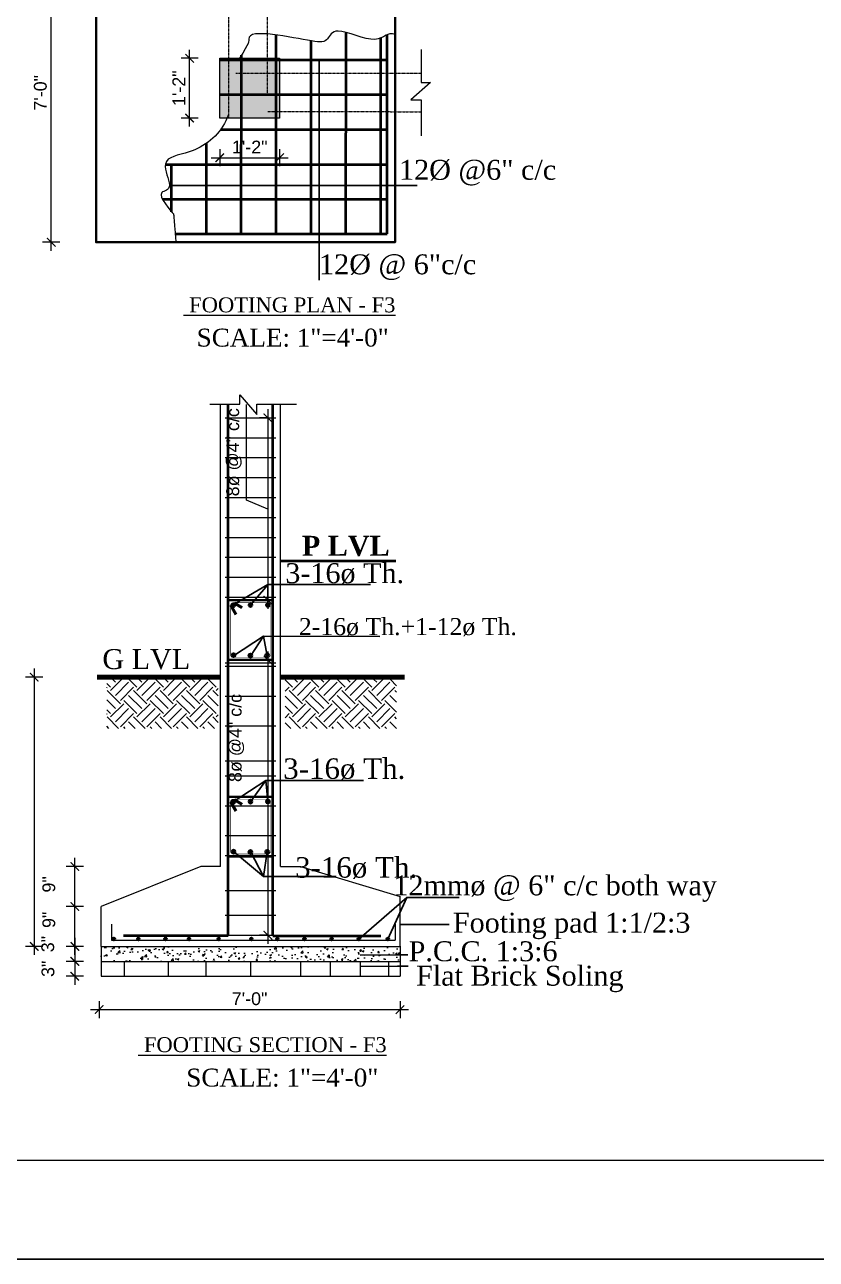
# Model space of a CAD drawing. Header units: inches. Extents: x 149715 to 152893, y -16726 to -14478.
# Drawn here: x 151080 to 151451, y -16726 to -16148 of the extents above; entities that cross this region are included whole.
import ezdxf

# ---------------------------------------------------------------- set-up
doc = ezdxf.new("R2010")
doc.units = ezdxf.units.IN
doc.header["$LTSCALE"] = 0.5
doc.header["$MEASUREMENT"] = 0
doc.header["$PDMODE"] = 66
doc.linetypes.add('HIDDEN', pattern=[0.375, 0.25, -0.125])
for name, color, linetype, lineweight in [('COLUMN', 8, 'Continuous', 50), ('DIM 1-100', 4, 'Continuous', 13), ('DIM_LINE', 165, 'Continuous', 15), ('dotted', 131, 'HIDDEN', 13), ('ELE1', 3, 'Continuous', 9), ('HACTH', 253, 'Continuous', 9), ('hatch', 9, 'Continuous', 5), ('ST-REINFOR', 201, 'Continuous', 40), ('STIRRUPS', 14, 'Continuous', 18), ('TEXT', 220, 'Continuous', 9), ('TRENCH', 1, 'Continuous', 35), ('WALL ELV', 20, 'Continuous', 20), ('WALL SEC', 2, 'Continuous', 35)]:
    doc.layers.add(name, color=color, linetype=linetype, lineweight=lineweight)
doc.styles.add('NIR', font='COPRGTL.TTF')
doc.styles.add('ordinary', font='ARIALN.TTF')
doc.styles.get("Standard").update_dxf_attribs({"font": 'arial.ttf'})
doc.styles.add('TIMES 48', font='times.ttf', dxfattribs={"height": 4})
doc.dimstyles.new('1 by 96', dxfattribs={"dimtxt": 6, "dimasz": 4, "dimexe": 4, "dimexo": 4, "dimgap": 2, "dimtad": 1, "dimdec": 0, "dimzin": 0, "dimdsep": 46, "dimlunit": 4, "dimtxsty": 'Standard', "dimblk": 'ARCHTICK', "dimcen": 0, "dimdle": 4, "dimadec": 0, "dimazin": 0, "dimtfac": 1, "dimtdec": 0, "dimtix": 1, "dimtofl": 0, "dimtmove": 1, "dimatfit": 3, "dimldrblk": 'ARCHTICK', "dimfxl": 4, "dimfxlon": 1, "dimtolj": 1, "dimtzin": 0, "dimlwd": -1, "dimlwe": -1, "dimarcsym": 0})
doc.dimstyles.new('Copy of Standard', dxfattribs={"dimtxt": 9, "dimasz": 1, "dimexe": 1, "dimexo": 12, "dimgap": 1, "dimtad": 3, "dimdec": 0, "dimzin": 0, "dimdsep": 46, "dimlunit": 4, "dimtxsty": 'NIR', "dimcen": 0.09, "dimclrt": 2, "dimadec": 0, "dimazin": 0, "dimtfac": 1, "dimtdec": 0, "dimtofl": 0, "dimtmove": 2, "dimatfit": 0, "dimfxl": 1, "dimtolj": 1, "dimtzin": 0, "dimarcsym": 0})

# ---------------------------------------------------------------- blocks, each defined once
blk = doc.blocks.new('_ArchTick')
at = {"color": 0, "linetype": 'ByBlock', "const_width": 0.15}
blk.add_lwpolyline([(-0.5, -0.5), (0.5, 0.5)], dxfattribs=at)
blk = doc.blocks.new('*D1302')
at = {"layer": 'Defpoints', "color": 0, "transparency": 16777216}
for p in [(151116.16, -16579.67), (151103.89, -16586.67), (151116.16, -16586.67)]:
    blk.add_point(p, dxfattribs=at)
at = {"layer": 'DIM 1-100', "color": 0, "transparency": 16777216}
for p, q in [((151103.89, -16575.67), (151103.89, -16590.67)), ((151107.89, -16579.67), (151099.89, -16579.67)), ((151107.89, -16586.67), (151099.89, -16586.67))]:
    blk.add_line(p, q, dxfattribs=at)
at = {"layer": 'DIM 1-100', "color": 0, "transparency": 16777216, "xscale": 4, "yscale": 4, "zscale": 4}
for p, rotation in [((151103.89, -16579.67), 90), ((151103.89, -16586.67), 270)]:
    blk.add_blockref('_ArchTick', p, dxfattribs=dict(at, rotation=rotation))
at = {"layer": 'DIM 1-100', "color": 0, "transparency": 16777216, "insert": (151091.23, -16578.59), "char_height": 6, "attachment_point": 5, "rotation": 90}
blk.add_mtext('\\A1;3"', dxfattribs=at)
blk = doc.blocks.new('*D1303')
at = {"layer": 'Defpoints', "color": 0, "transparency": 16777216}
for p in [(151114.26, -16453.52), (151084.85, -16579.67), (151116.16, -16579.67)]:
    blk.add_point(p, dxfattribs=at)
at = {"layer": 'DIM 1-100', "color": 0, "transparency": 16777216}
for p, q in [((151084.85, -16449.52), (151084.85, -16583.67)), ((151088.85, -16453.52), (151080.85, -16453.52)), ((151088.85, -16579.67), (151080.85, -16579.67))]:
    blk.add_line(p, q, dxfattribs=at)
at = {"layer": 'DIM 1-100', "color": 0, "transparency": 16777216, "xscale": 4, "yscale": 4, "zscale": 4}
for p, rotation in [((151084.85, -16453.52), 90), ((151084.85, -16579.67), 270)]:
    blk.add_blockref('_ArchTick', p, dxfattribs=dict(at, rotation=rotation))
at = {"layer": 'DIM 1-100', "color": 0, "transparency": 16777216, "insert": (151072.46, -16531.18), "char_height": 6, "attachment_point": 5, "rotation": 90}
blk.add_mtext('\\A1;5\'-0" min.', dxfattribs=at)
blk = doc.blocks.new('*D1315')
at = {"layer": 'Defpoints', "color": 0, "transparency": 16777216}
for p in [(151103.89, -16561), (151116.16, -16561), (151116.16, -16579.67)]:
    blk.add_point(p, dxfattribs=at)
at = {"layer": 'DIM 1-100', "color": 0, "transparency": 16777216}
for p, q in [((151103.89, -16583.67), (151103.89, -16557)), ((151107.89, -16561), (151099.89, -16561)), ((151107.89, -16579.67), (151099.89, -16579.67))]:
    blk.add_line(p, q, dxfattribs=at)
at = {"layer": 'DIM 1-100', "color": 0, "transparency": 16777216, "xscale": 4, "yscale": 4, "zscale": 4}
for p, rotation in [((151103.89, -16561), 90), ((151103.89, -16579.67), 270)]:
    blk.add_blockref('_ArchTick', p, dxfattribs=dict(at, rotation=rotation))
at = {"layer": 'DIM 1-100', "color": 0, "transparency": 16777216, "insert": (151091.74, -16567.23), "char_height": 6, "attachment_point": 5, "rotation": 90}
blk.add_mtext('\\A1;9"', dxfattribs=at)
blk = doc.blocks.new('*D1304')
at = {"layer": 'Defpoints', "color": 0, "transparency": 16777216}
for p in [(151092.82, -16109.78), (151113.83, -16109.78), (151113.83, -16249.79)]:
    blk.add_point(p, dxfattribs=at)
at = {"layer": 'DIM 1-100', "color": 0, "transparency": 16777216}
for p, q in [((151092.82, -16253.79), (151092.82, -16105.78)), ((151096.82, -16109.78), (151088.82, -16109.78)), ((151096.82, -16249.79), (151088.82, -16249.79))]:
    blk.add_line(p, q, dxfattribs=at)
at = {"layer": 'DIM 1-100', "color": 0, "transparency": 16777216, "xscale": 4, "yscale": 4, "zscale": 4}
for p, rotation in [((151092.82, -16109.78), 90), ((151092.82, -16249.79), 270)]:
    blk.add_blockref('_ArchTick', p, dxfattribs=dict(at, rotation=rotation))
at = {"layer": 'DIM 1-100', "color": 0, "transparency": 16777216, "insert": (151087.76, -16179.78), "char_height": 6, "attachment_point": 5, "rotation": 90}
blk.add_mtext('\\A1;7\'-0"', dxfattribs=at)
blk = doc.blocks.new('*D1306')
at = {"layer": 'Defpoints', "color": 0, "transparency": 16777216}
for p in [(151116.16, -16586.67), (151103.89, -16593.67), (151116.16, -16593.67)]:
    blk.add_point(p, dxfattribs=at)
at = {"layer": 'DIM 1-100', "color": 0, "transparency": 16777216}
for p, q in [((151103.89, -16582.67), (151103.89, -16597.67)), ((151107.89, -16586.67), (151099.89, -16586.67)), ((151107.89, -16593.67), (151099.89, -16593.67))]:
    blk.add_line(p, q, dxfattribs=at)
at = {"layer": 'DIM 1-100', "color": 0, "transparency": 16777216, "xscale": 4, "yscale": 4, "zscale": 4}
for p, rotation in [((151103.89, -16586.67), 90), ((151103.89, -16593.67), 270)]:
    blk.add_blockref('_ArchTick', p, dxfattribs=dict(at, rotation=rotation))
at = {"layer": 'DIM 1-100', "color": 0, "transparency": 16777216, "insert": (151091.34, -16590.17), "char_height": 6, "attachment_point": 5, "rotation": 90}
blk.add_mtext('\\A1;3"', dxfattribs=at)
blk = doc.blocks.new('*D1307')
at = {"layer": 'Defpoints', "color": 0, "transparency": 16777216}
for p in [(151194.35, -16445.48), (151194.35, -16574.43), (151195.93, -16574.43)]:
    blk.add_point(p, dxfattribs=at)
at = {"layer": 'DIM 1-100', "color": 0, "transparency": 16777216}
for p, q in [((151194.35, -16441.48), (151194.35, -16578.43)), ((151194.35, -16445.48), (151190.35, -16445.48)), ((151194.35, -16574.43), (151190.35, -16574.43))]:
    blk.add_line(p, q, dxfattribs=at)
at = {"layer": 'DIM 1-100', "color": 0, "transparency": 16777216, "xscale": 4, "yscale": 4, "zscale": 4}
for p, rotation in [((151194.35, -16445.48), 90), ((151194.35, -16574.43), 270)]:
    blk.add_blockref('_ArchTick', p, dxfattribs=dict(at, rotation=rotation))
at = {"layer": 'DIM 1-100', "color": 0, "transparency": 16777216, "insert": (151179.59, -16482.02), "char_height": 6, "attachment_point": 5, "rotation": 90}
blk.add_mtext('\\A1;8ø @4" c/c', dxfattribs=at)
blk = doc.blocks.new('*D1308')
at = {"layer": 'Defpoints', "color": 0, "transparency": 16777216}
for p in [(151198.01, -16332.02), (151194.31, -16417.47), (151194.87, -16417.47)]:
    blk.add_point(p, dxfattribs=at)
at = {"layer": 'DIM 1-100', "color": 0, "transparency": 16777216}
for p, q in [((151184.37, -16370.61), (151184.37, -16325.73)), ((151194.31, -16328.02), (151194.31, -16421.47)), ((151194.31, -16332.02), (151190.31, -16332.02)), ((151194.31, -16374.75), (151184.37, -16370.61)), ((151194.31, -16417.47), (151190.31, -16417.47))]:
    blk.add_line(p, q, dxfattribs=at)
at = {"layer": 'DIM 1-100', "color": 0, "transparency": 16777216, "xscale": 4, "yscale": 4, "zscale": 4}
for p, rotation in [((151194.31, -16332.02), 90), ((151194.31, -16417.47), 270)]:
    blk.add_blockref('_ArchTick', p, dxfattribs=dict(at, rotation=rotation))
at = {"layer": 'DIM 1-100', "color": 0, "transparency": 16777216, "insert": (151178.43, -16348.17), "char_height": 6, "attachment_point": 5, "rotation": 90}
blk.add_mtext('\\A1;8ø @4" c/c', dxfattribs=at)
blk = doc.blocks.new('*D1309')
at = {"layer": 'Defpoints', "color": 0, "transparency": 16777216}
for p in [(151115.28, -16593.67), (151256.2, -16593.67), (151256.2, -16609.28)]:
    blk.add_point(p, dxfattribs=at)
at = {"layer": 'DIM 1-100', "color": 0, "transparency": 16777216}
for p, q in [((151115.28, -16605.28), (151115.28, -16613.28)), ((151256.2, -16605.28), (151256.2, -16613.28)), ((151111.28, -16609.28), (151260.2, -16609.28))]:
    blk.add_line(p, q, dxfattribs=at)
at = {"layer": 'DIM 1-100', "color": 0, "transparency": 16777216, "xscale": 4, "yscale": 4, "zscale": 4, "rotation": 180}
blk.add_blockref('_ArchTick', (151115.28, -16609.28), dxfattribs=at)
at = {"layer": 'DIM 1-100', "color": 0, "transparency": 16777216, "xscale": 4, "yscale": 4, "zscale": 4}
blk.add_blockref('_ArchTick', (151256.2, -16609.28), dxfattribs=at)
at = {"layer": 'DIM 1-100', "color": 0, "transparency": 16777216, "insert": (151185.74, -16604.22), "char_height": 6, "attachment_point": 5}
blk.add_mtext('\\A1;7\'-0"', dxfattribs=at)
blk = doc.blocks.new('*D1310')
at = {"layer": 'Defpoints', "color": 0, "transparency": 16777216}
for p in [(151157.64, -16163.61), (151171.78, -16163.61), (151171.78, -16191.61)]:
    blk.add_point(p, dxfattribs=at)
at = {"layer": 'DIM 1-100', "color": 0, "transparency": 16777216}
for p, q in [((151157.64, -16195.61), (151157.64, -16159.61)), ((151161.64, -16163.61), (151153.64, -16163.61)), ((151161.64, -16191.61), (151153.64, -16191.61))]:
    blk.add_line(p, q, dxfattribs=at)
at = {"layer": 'DIM 1-100', "color": 0, "transparency": 16777216, "xscale": 4, "yscale": 4, "zscale": 4}
for p, rotation in [((151157.64, -16163.61), 90), ((151157.64, -16191.61), 270)]:
    blk.add_blockref('_ArchTick', p, dxfattribs=dict(at, rotation=rotation))
at = {"layer": 'DIM 1-100', "color": 0, "transparency": 16777216, "insert": (151152.62, -16177.61), "char_height": 6, "attachment_point": 5, "rotation": 90}
blk.add_mtext('\\A1;1\'-2"', dxfattribs=at)
blk = doc.blocks.new('*D1311')
at = {"layer": 'Defpoints', "color": 0, "transparency": 16777216}
for p in [(151171.78, -16191.6), (151199.81, -16191.6), (151199.81, -16210.2)]:
    blk.add_point(p, dxfattribs=at)
at = {"layer": 'DIM 1-100', "color": 0, "transparency": 16777216}
for p, q in [((151171.78, -16206.2), (151171.78, -16214.2)), ((151199.81, -16206.2), (151199.81, -16214.2)), ((151167.78, -16210.2), (151203.81, -16210.2))]:
    blk.add_line(p, q, dxfattribs=at)
at = {"layer": 'DIM 1-100', "color": 0, "transparency": 16777216, "xscale": 4, "yscale": 4, "zscale": 4, "rotation": 180}
blk.add_blockref('_ArchTick', (151171.78, -16210.2), dxfattribs=at)
at = {"layer": 'DIM 1-100', "color": 0, "transparency": 16777216, "xscale": 4, "yscale": 4, "zscale": 4}
blk.add_blockref('_ArchTick', (151199.81, -16210.2), dxfattribs=at)
at = {"layer": 'DIM 1-100', "color": 0, "transparency": 16777216, "insert": (151185.8, -16205.18), "char_height": 6, "attachment_point": 5}
blk.add_mtext('\\A1;1\'-2"', dxfattribs=at)
blk = doc.blocks.new('*D1323')
at = {"layer": 'Defpoints', "color": 0, "transparency": 16777216}
for p in [(151103.89, -16542.21), (151162.84, -16542.21), (151116.16, -16561)]:
    blk.add_point(p, dxfattribs=at)
at = {"layer": 'DIM 1-100', "color": 0, "transparency": 16777216}
for p, q in [((151107.89, -16542.21), (151099.89, -16542.21)), ((151103.89, -16565), (151103.89, -16538.21)), ((151107.89, -16561), (151099.89, -16561))]:
    blk.add_line(p, q, dxfattribs=at)
at = {"layer": 'DIM 1-100', "color": 0, "transparency": 16777216, "xscale": 4, "yscale": 4, "zscale": 4}
for p, rotation in [((151103.89, -16542.21), 90), ((151103.89, -16561), 270)]:
    blk.add_blockref('_ArchTick', p, dxfattribs=dict(at, rotation=rotation))
at = {"layer": 'DIM 1-100', "color": 0, "transparency": 16777216, "insert": (151091.74, -16550.62), "char_height": 6, "attachment_point": 5, "rotation": 90}
blk.add_mtext('\\A1;9"', dxfattribs=at)

msp = doc.modelspace()

# ---------------------------------------------------------------- hatches: boundary and pattern name
at = {"layer": 'COLUMN'}
msp.add_hatch(color=256, dxfattribs=at).paths.add_polyline_path([(151171.8, -16163.6), (151171.8, -16191.61), (151199.81, -16191.61), (151199.81, -16163.6)])
at = {"layer": 'HACTH'}
h = msp.add_hatch(dxfattribs=at)
h.set_pattern_fill('AR-CONC', color=256, scale=1.167, style=0)
h.set_pattern_definition([(50, (127914.855, -50779.799), (8.3704263, -0.7323174), [0.87525, -9.62775]), (355, (127914.855, -50779.799), (-1.619228, 8.7780822), [0.7002, -7.7022]), (100.4514, (127915.553, -50779.86), (6.7512045, 8.0457595), [0.743848, -8.1823284]), (46.1842, (127914.855, -50777.465), (12.454703, -1.931607), [1.312875, -14.441625]), (96.6356, (127915.893, -50777.626), (10.9075138, 11.3679556), [1.115772, -12.2734907]), (351.1842, (127914.855, -50777.465), (10.907505, 11.367964), [1.0503, -11.5533]), (21, (127916.022, -50778.048), (6.9659053, -4.6985625), [0.87525, -9.62775]), (326, (127916.022, -50778.048), (2.83949, 8.462501), [0.7002, -7.7022]), (71.4514, (127916.603, -50778.44), (9.805398, 3.7639309), [0.743848, -8.1823284]), (37.5, (127914.855, -50779.7988), (0.14190551, 3.88487127), [0, -7.60884, 0, -7.8189, 0, -7.731375]), (7.5, (127914.855, -50779.7988), (3.0700215, 4.60278468), [0, -4.45794, 0, -7.43379, 0, -2.946675]), (327.5, (127912.2527, -50779.7988), (6.22970783, -0.26321535), [0, -2.9175, 0, -9.1026, 0, -12.07845]), (317.5, (127911.0857, -50779.799), (6.8057826, 1.16822514), [0, -3.79275, 0, -6.04506, 0, -8.57745])])
h.paths.add_polyline_path([(151116.16, -16586.67), (151256.2, -16586.67), (151256.2, -16579.67), (151116.16, -16579.67)])
at = {"layer": 'hatch'}
h = msp.add_hatch(dxfattribs=at)
h.set_pattern_fill('EARTH', color=256, scale=35.01, angle=45, style=0)
h.set_pattern_definition([(45, (65977.623, -55269.158), (1e-15, 12.3779042), [8.7525, -8.7525]), (45, (65975.3025, -55266.837), (1e-15, 12.3779042), [8.7525, -8.7525]), (45, (65972.982, -55264.5166), (1e-15, 12.3779042), [8.7525, -8.7525]), (135, (65972.982, -55262.969), (-12.3779042, 1e-15), [8.7525, -8.7525]), (135, (65975.3025, -55260.6485), (-12.3779042, 1e-15), [8.7525, -8.7525]), (135, (65977.623, -55258.328), (-12.3779042, 1e-15), [8.7525, -8.7525])])
h.paths.add_polyline_path([(151171.1, -16454.65), (151118.81, -16454.65), (151118.81, -16477.53), (151171.1, -16477.53)])
h = msp.add_hatch(dxfattribs=at)
h.set_pattern_fill('EARTH', color=256, scale=35.01, angle=45, style=0)
h.set_pattern_definition([(45, (65976.192, -55269.158), (1e-15, 12.3779042), [8.7525, -8.7525]), (45, (65973.871, -55266.837), (1e-15, 12.3779042), [8.7525, -8.7525]), (45, (65971.55, -55264.5166), (1e-15, 12.3779042), [8.7525, -8.7525]), (135, (65971.55, -55262.969), (-12.3779042, 1e-15), [8.7525, -8.7525]), (135, (65973.871, -55260.6485), (-12.3779042, 1e-15), [8.7525, -8.7525]), (135, (65976.192, -55258.328), (-12.3779042, 1e-15), [8.7525, -8.7525])])
h.paths.add_polyline_path([(151254.62, -16454.65), (151202.33, -16454.65), (151202.33, -16477.53), (151254.62, -16477.53)])
at = {"layer": 'WALL SEC'}
for points in [[(151177.15, -16419.87, 1), (151178.83, -16419.87, 1)], [(151178.86, -16419.87, -1), (151177.18, -16419.87, -1)], [(151178.86, -16419.87, -1), (151177.18, -16419.87, -1)], [(151185.31, -16419.74, 1), (151186.99, -16419.74, 1)], [(151187.02, -16419.74, -1), (151185.34, -16419.74, -1)], [(151187.02, -16419.74, -1), (151185.34, -16419.74, -1)], [(151193.45, -16419.74, 1), (151195.13, -16419.74, 1)], [(151195.17, -16419.74, -1), (151193.49, -16419.74, -1)], [(151195.17, -16419.74, -1), (151193.49, -16419.74, -1)], [(151177.41, -16443.22, 1), (151179.09, -16443.22, 1)], [(151185.27, -16443.43, -1), (151186.95, -16443.43, -1)], [(151186.99, -16443.43, 1), (151185.3, -16443.43, 1)], [(151186.99, -16443.43, 1), (151185.3, -16443.43, 1)], [(151193.12, -16443.29, 1), (151194.8, -16443.29, 1)], [(151194.84, -16443.29, -1), (151193.16, -16443.29, -1)], [(151194.84, -16443.29, -1), (151193.16, -16443.29, -1)], [(151177.15, -16511.93, 1), (151178.83, -16511.93, 1)], [(151178.86, -16511.93, -1), (151177.18, -16511.93, -1)], [(151178.86, -16511.93, -1), (151177.18, -16511.93, -1)], [(151185.34, -16511.81, 1), (151187.02, -16511.81, 1)], [(151193.45, -16511.8, 1), (151195.13, -16511.8, 1)], [(151195.17, -16511.8, -1), (151193.49, -16511.8, -1)], [(151195.17, -16511.8, -1), (151193.49, -16511.8, -1)], [(151177.41, -16535.28, 1), (151179.09, -16535.28, 1)], [(151185.27, -16535.49, -1), (151186.95, -16535.49, -1)], [(151186.99, -16535.49, 1), (151185.3, -16535.49, 1)], [(151186.99, -16535.49, 1), (151185.3, -16535.49, 1)], [(151193.12, -16535.35, 1), (151194.8, -16535.35, 1)], [(151194.84, -16535.35, -1), (151193.16, -16535.35, -1)], [(151194.84, -16535.35, -1), (151193.16, -16535.35, -1)], [(151121.6, -16576.23, 0.407959), (151122.17, -16576.82), (151122.19, -16576.82, 0.407959), (151122.76, -16576.23, 1)], [(151133.06, -16576.23, 0.407959), (151133.63, -16576.82), (151133.66, -16576.82, 0.407959), (151134.23, -16576.23, 1)], [(151145.77, -16576.23, 0.407959), (151146.34, -16576.82), (151146.37, -16576.82, 0.407959), (151146.94, -16576.23, 1)], [(151156.78, -16576.23, 0.407959), (151157.35, -16576.82), (151157.38, -16576.82, 0.407959), (151157.95, -16576.23, 1)], [(151170.72, -16576.24, 0.407959), (151171.29, -16576.83), (151171.32, -16576.83, 0.407959), (151171.89, -16576.24, 1)], [(151185.99, -16576.23, 0.407959), (151186.56, -16576.82), (151186.59, -16576.82, 0.407959), (151187.16, -16576.23, 1)], [(151198.18, -16576.23, 0.407959), (151198.75, -16576.82), (151198.78, -16576.82, 0.407959), (151199.35, -16576.23, 1)], [(151210.86, -16576.23, 0.407959), (151211.43, -16576.82), (151211.46, -16576.82, 0.407959), (151212.03, -16576.23, 1)], [(151223.57, -16576.23, 0.407959), (151224.14, -16576.82), (151224.17, -16576.82, 0.407959), (151224.74, -16576.23, 1)], [(151236.31, -16576.23, 0.407959), (151236.88, -16576.82), (151236.9, -16576.82, 0.407959), (151237.47, -16576.23, 1)], [(151249.92, -16576.23, 0.407959), (151250.49, -16576.82), (151250.52, -16576.82, 0.407959), (151251.09, -16576.23, 1)]]:
    msp.add_hatch(color=256, dxfattribs=at).paths.add_polyline_path(points)

# ---------------------------------------------------------------- linework, layer by layer
at = {"layer": 'COLUMN'}
for p, q in [((151176.85, -16419.81), (151179.35, -16424.1)), ((151178.54, -16418.71), (151182.07, -16420.92)), ((151176.85, -16511.87), (151179.35, -16516.17)), ((151178.54, -16510.78), (151182.07, -16512.99))]:
    msp.add_line(p, q, dxfattribs=at)
at = {"layer": 'COLUMN', "const_width": 0.233}
for points in [[(151194.35, -16418.64), (151178.01, -16418.64, 0.414214), (151176.85, -16419.81), (151176.85, -16443.15, 0.414214), (151178.01, -16444.31), (151194.35, -16444.31, 0.414214), (151195.52, -16443.15), (151195.52, -16419.81, 0.414214)], [(151194.35, -16510.7), (151178.01, -16510.7, 0.414214), (151176.85, -16511.87), (151176.85, -16535.21, 0.414214), (151178.01, -16536.38), (151194.35, -16536.38, 0.414214), (151195.52, -16535.21), (151195.52, -16511.87, 0.414214)]]:
    msp.add_lwpolyline(points, format="xyb", close=True, dxfattribs=at)
at = {"layer": 'Defpoints'}
msp.add_lwpolyline([(152892.75, -14478.3), (149715.15, -14478.3), (149715.15, -16726.27), (152892.75, -16726.27)], close=True, dxfattribs=at)
at = {"layer": 'DIM_LINE'}
msp.add_lwpolyline([(151171.78, -16191.61), (151171.78, -16163.61), (151199.81, -16163.61), (151199.81, -16191.6), (151171.78, -16191.6)], dxfattribs=at)
at = {"layer": 'DIM_LINE', "const_width": 2.33}
for points in [[(151114.26, -16453.52), (151172.18, -16453.52)], [(151200.19, -16453.52), (151258.33, -16453.52)]]:
    msp.add_lwpolyline(points, dxfattribs=at)
at = {"layer": 'DIM_LINE'}
for points, knots in [([(151253.87, -16152.49), (151250.25, -16150.71), (151247.23, -16158.79), (151225.21, -16147.71), (151222.35, -16155.93), (151215.58, -16156.42), (151182.42, -16148.44), (151185.83, -16156.18), (151180.95, -16163.61)], [37.108323, 37.108323, 37.108323, 37.108323, 43.242576, 49.95234, 54.997892, 60.978869, 73.418852, 74.956326, 74.956326, 74.956326, 74.956326]), ([(151175.81, -16189.91), (151175.46, -16190.91), (151172, -16199.49), (151159.86, -16208.63), (151142.92, -16209.73), (151150.65, -16225.95), (151139.65, -16225.14), (151150.21, -16236.57), (151150.2, -16236.57), (151151.15, -16249.51)], [32.721337, 32.721337, 32.721337, 32.721337, 33.919159, 43.242576, 49.95234, 54.997892, 60.978869, 73.418852, 75.377123, 75.377123, 75.377123, 75.377123])]:
    msp.add_open_spline(points, degree=3, knots=knots, dxfattribs=at)
at = {"layer": 'dotted'}
for p, q in [((151175.95, -16191.61), (151175.95, -16100.01)), ((151193.95, -16100.01), (151193.95, -16180.32)), ((151179.35, -16170.52), (151266.06, -16170.62)), ((151194.35, -16188.52), (151266.06, -16188.62))]:
    msp.add_line(p, q, dxfattribs=at)
at = {"layer": 'ELE1'}
msp.add_lwpolyline([(149761.47, -14524.62), (152846.43, -14524.62), (152846.43, -16679.95), (149761.47, -16679.95)], close=True, dxfattribs=at)
msp.add_lwpolyline([(149761.47, -14524.62), (152846.43, -14524.62), (152846.43, -16679.95), (149761.47, -16679.95)], close=True, dxfattribs=at)
at = {"layer": 'HACTH'}
for p, q in [((151127.01, -16586.67), (151127.01, -16593.67)), ((151147.67, -16586.67), (151147.67, -16593.67)), ((151147.67, -16586.67), (151147.67, -16593.67)), ((151165.18, -16586.67), (151165.18, -16593.67)), ((151186.18, -16586.67), (151186.18, -16593.67)), ((151209.52, -16586.67), (151209.52, -16593.67)), ((151223.53, -16586.67), (151223.53, -16593.67)), ((151237.53, -16586.67), (151237.53, -16593.67)), ((151250.74, -16586.67), (151250.74, -16593.67))]:
    msp.add_line(p, q, dxfattribs=at)
at = {"layer": 'hatch', "linetype": 'Continuous'}
for points in [[(151266.06, -16159.52), (151266.06, -16175), (151270.48, -16174.99), (151261.28, -16182.99), (151266.06, -16183), (151266.06, -16200)], [(151167.18, -16325.65), (151181.19, -16325.65), (151181.18, -16321.24), (151189.18, -16330.44), (151189.19, -16325.65), (151207.67, -16325.65)]]:
    msp.add_lwpolyline(points, dxfattribs=at)
at = {"layer": 'ST-REINFOR'}
for p, q in [((151198.21, -16245.68), (151198.22, -16152.82)), ((151230.89, -16245.69), (151230.9, -16151.44)), ((151247.22, -16245.69), (151247.23, -16154.04)), ((151250.24, -16245.79), (151250.25, -16152.49)), ((151214.55, -16245.69), (151214.56, -16155.43)), ((151171.78, -16164.27), (151250.25, -16164.27)), ((151181.87, -16245.68), (151181.88, -16162.18)), ((151171.78, -16180.61), (151250.25, -16180.61)), ((151172.17, -16196.95), (151250.25, -16196.95)), ((151165.53, -16245.68), (151165.54, -16203.4)), ((151146.3, -16213.29), (151250.25, -16213.29)), ((151149.2, -16235.46), (151149.2, -16213.29)), ((151144.93, -16229.63), (151250.25, -16229.63)), ((151150.78, -16245.79), (151250.24, -16245.79)), ((151175.68, -16574.66), (151175.68, -16325.65)), ((151196.69, -16574.66), (151196.69, -16325.65)), ((151200.19, -16398.98), (151254.3, -16398.98)), ((151175.68, -16574.66), (151126.67, -16574.66)), ((151196.69, -16574.66), (151247.18, -16574.66))]:
    msp.add_line(p, q, dxfattribs=at)
at = {"layer": 'STIRRUPS'}
for p, q in [((151174.36, -16332.02), (151198.01, -16332.02)), ((151174.36, -16341.35), (151198.01, -16341.35)), ((151174.36, -16350.69), (151198.01, -16350.69)), ((151174.36, -16360.03), (151198.01, -16360.03)), ((151174.36, -16360.03), (151198.01, -16360.03)), ((151174.36, -16369.36), (151198.01, -16369.36)), ((151174.36, -16378.7), (151198.01, -16378.7)), ((151174.36, -16388.03), (151198.01, -16388.03)), ((151174.36, -16397.37), (151198.01, -16397.37)), ((151174.36, -16406.71), (151198.01, -16406.71)), ((151174.36, -16416.04), (151198.06, -16416.04)), ((151174.36, -16446.78), (151198.01, -16446.78)), ((151174.36, -16448.4), (151198.01, -16448.4)), ((151174.36, -16462.4), (151198.01, -16462.4)), ((151174.36, -16476.4), (151198.01, -16476.4)), ((151174.36, -16492.74), (151198.01, -16492.74)), ((151174.36, -16499.74), (151198.01, -16499.74)), ((151174.36, -16499.74), (151198.01, -16499.74)), ((151174.36, -16513.75), (151198.01, -16513.75)), ((151174.36, -16527.75), (151198.01, -16527.75)), ((151174.36, -16537.09), (151198.01, -16537.09)), ((151174.36, -16537.09), (151198.01, -16537.09)), ((151174.36, -16537.09), (151198.01, -16537.09)), ((151174.36, -16553.43), (151198.01, -16553.43)), ((151174.36, -16565.1), (151198.01, -16565.1)), ((151174.36, -16574.43), (151198.01, -16574.43))]:
    msp.add_line(p, q, dxfattribs=at)
at = {"layer": 'TRENCH'}
msp.add_lwpolyline([(151253.87, -16109.78), (151253.87, -16249.79), (151113.83, -16249.79), (151113.83, -16109.78), (151253.87, -16109.78)], dxfattribs=at)
for points in [[(151196.69, -16417.47), (151175.68, -16417.47), (151175.68, -16445.48), (151196.69, -16445.48)], [(151196.69, -16509.54), (151175.68, -16509.54), (151175.68, -16537.55), (151196.69, -16537.55)]]:
    msp.add_lwpolyline(points, close=True, dxfattribs=at)
at = {"layer": 'WALL ELV'}
for p, q in [((151172.18, -16542.21), (151172.18, -16325.65)), ((151200.19, -16542.21), (151200.19, -16325.65)), ((151162.84, -16542.21), (151116.16, -16561)), ((151172.18, -16542.21), (151162.84, -16542.21)), ((151200.19, -16542.21), (151209.52, -16542.21)), ((151209.52, -16542.21), (151256.2, -16556.22)), ((151256.2, -16579.56), (151256.2, -16556.22)), ((151116.16, -16579.67), (151116.16, -16561)), ((151121.02, -16569.18), (151121.02, -16576.82)), ((151253.87, -16569.18), (151253.87, -16576.82)), ((151121.02, -16576.82), (151253.87, -16576.82)), ((151116.16, -16579.67), (151116.16, -16586.67)), ((151116.16, -16579.67), (151256.2, -16579.67)), ((151256.2, -16579.56), (151256.2, -16593.67)), ((151116.16, -16586.67), (151116.16, -16593.67)), ((151116.16, -16586.67), (151256.2, -16586.67)), ((151116.16, -16593.67), (151256.2, -16593.67))]:
    msp.add_line(p, q, dxfattribs=at)
at = {"layer": 'WALL SEC'}
for centre, radius in [((151177.99, -16419.87), 0.84), ((151178.02, -16419.87), 0.84), ((151178.02, -16419.87), 0.84), ((151186.15, -16419.74), 0.84), ((151186.18, -16419.74), 0.84), ((151186.18, -16419.74), 0.84), ((151194.29, -16419.74), 0.84), ((151194.33, -16419.74), 0.84), ((151194.33, -16419.74), 0.84), ((151178.25, -16443.22), 0.84), ((151186.11, -16443.43), 0.84), ((151186.14, -16443.43), 0.84), ((151186.14, -16443.43), 0.84), ((151193.96, -16443.29), 0.84), ((151194, -16443.29), 0.84), ((151194, -16443.29), 0.84), ((151177.99, -16511.93), 0.84), ((151178.02, -16511.93), 0.84), ((151178.02, -16511.93), 0.84), ((151186.18, -16511.81), 0.84), ((151194.29, -16511.8), 0.84), ((151194.33, -16511.8), 0.84), ((151194.33, -16511.8), 0.84), ((151178.25, -16535.28), 0.84), ((151186.11, -16535.49), 0.84), ((151186.14, -16535.49), 0.84), ((151186.14, -16535.49), 0.84), ((151193.96, -16535.35), 0.84), ((151194, -16535.35), 0.84), ((151194, -16535.35), 0.84), ((151122.18, -16576.23), 0.584), ((151133.65, -16576.23), 0.584), ((151146.36, -16576.23), 0.584), ((151157.37, -16576.23), 0.584), ((151171.31, -16576.24), 0.584), ((151186.57, -16576.23), 0.584), ((151198.76, -16576.23), 0.584), ((151211.45, -16576.23), 0.584), ((151224.16, -16576.23), 0.584), ((151236.89, -16576.23), 0.584), ((151250.51, -16576.23), 0.584)]:
    msp.add_circle(centre, radius, dxfattribs=at)

# ---------------------------------------------------------------- texts
at = {"char_height": 9.336, "attachment_point": 5, "style": 'ordinary'}
for s, insert, width in [('{\\fTimes New Roman|b1|i0|c0|p18;P LVL}', (151230.79, -16392.09), 337.2156), ('{\\fTimes New Roman|b0|i0|c0|p18;G LVL}', (151137.35, -16445.18), 106.3254)]:
    msp.add_mtext(s, dxfattribs=dict(at, insert=insert, width=width))
at = {"layer": 'TEXT', "style": 'TIMES 48'}
for s, p in [('%%U FOOTING PLAN - F3', (151154.74, -16282.61)), ('%%U FOOTING SECTION - F3', (151133.58, -16629.21))]:
    msp.add_text(s, height=7.002, dxfattribs=at).set_placement(p)
at = {"layer": 'TEXT', "attachment_point": 7, "style": 'TIMES 48'}
for s, insert, char_height in [('12Ø @6" c/c', (151255.75, -16223.22), 9.336), ('12Ø @ 6"c/c ', (151218.3, -16267.5), 9.336), ('3-16ø Th.', (151202.48, -16410.06), 9.336), ('2-16ø Th.+1-12ø Th.', (151208.79, -16434.33), 8), ('3-16ø Th.', (151201.49, -16501.78), 9.6), ('3-16ø Th.', (151207.06, -16548.06), 9.6), ('12mmø @ 6" c/c both way', (151253.11, -16558.82), 9.336), ('Footing pad 1:1/2:3', (151280.96, -16576.3), 9.336), ('P.C.C. 1:3:6', (151260.23, -16586.81), 9.336), ('Flat Brick Soling', (151263.73, -16601.14), 9.336)]:
    msp.add_mtext(s, dxfattribs=dict(at, insert=insert, char_height=char_height))
at = {"layer": 'TEXT', "char_height": 8.4024, "width": 252.5758, "attachment_point": 5, "style": 'TIMES 48'}
for insert in [(151205.93, -16294.55), (151201.07, -16641.22)]:
    msp.add_mtext('SCALE: 1"=4\'-0"', dxfattribs=dict(at, insert=insert))

# ---------------------------------------------------------------- dimensions: what is measured, and where the dimension line sits
at = {"layer": 'DIM 1-100'}
for base, p1, p2, text, picture, middle in [((151092.82, -16109.78), (151113.83, -16249.79), (151113.83, -16109.78), '7\'-0"', '*D1304', (151087.76, -16179.78)), ((151157.64, -16163.61), (151171.78, -16191.61), (151171.78, -16163.61), '1\'-2"', '*D1310', (151152.62, -16177.61))]:
    dim = msp.add_linear_dim(base=base, p1=p1, p2=p2, angle=90, text=text, dimstyle='1 by 96', dxfattribs=at)
    dim.commit()
    dim.dimension.update_dxf_attribs({"geometry": picture, "text_midpoint": middle})
for base, p1, p2, text, picture, middle in [((151199.81, -16210.2), (151171.78, -16191.6), (151199.81, -16191.6), '1\'-2"', '*D1311', (151185.8, -16205.18)), ((151256.2, -16609.28), (151115.28, -16593.67), (151256.2, -16593.67), '7\'-0"', '*D1309', (151185.74, -16604.22))]:
    dim = msp.add_linear_dim(base=base, p1=p1, p2=p2, text=text, dimstyle='1 by 96', dxfattribs=at)
    dim.commit()
    dim.dimension.update_dxf_attribs({"geometry": picture, "text_midpoint": middle})
for base, p1, p2, angle, text, picture, middle in [((151194.31, -16417.47), (151198.01, -16332.02), (151194.87, -16417.47), 270, '8ø @4" c/c', '*D1308', (151184.37, -16368.61)), ((151194.35, -16574.43), (151194.35, -16445.48), (151195.93, -16574.43), 270, '8ø @4" c/c', '*D1307', (151185.53, -16482.02)), ((151084.85, -16579.67), (151114.26, -16453.52), (151116.16, -16579.67), 90, '5\'-0" min.', '*D1303', (151077.52, -16531.18)), ((151103.89, -16542.21), (151116.16, -16561), (151162.84, -16542.21), 90, '9"', '*D1323', (151096.81, -16550.62)), ((151103.89, -16561), (151116.16, -16579.67), (151116.16, -16561), 90, '9"', '*D1315', (151096.81, -16567.23)), ((151103.89, -16586.67), (151116.16, -16579.67), (151116.16, -16586.67), 90, '3"', '*D1302', (151096.3, -16578.59)), ((151103.89, -16593.67), (151116.16, -16586.67), (151116.16, -16593.67), 90, '3"', '*D1306', (151096.41, -16590.17))]:
    dim = msp.add_linear_dim(base=base, p1=p1, p2=p2, angle=angle, text=text, dimstyle='1 by 96', dxfattribs=at)
    dim.commit()
    dim.dimension.update_dxf_attribs({"geometry": picture, "text_midpoint": middle, "dimtype": 160})

# ---------------------------------------------------------------- leaders
at = {"layer": 'hatch', "linetype": 'Continuous'}
for points in [[(151218.31, -16164.27), (151218.31, -16184.09)], [(151218.31, -16180.61), (151218.31, -16197.41)], [(151218.31, -16196.95), (151218.31, -16217.91)], [(151218.31, -16213.31), (151218.3, -16245.33)], [(151149.2, -16223.22), (151264.26, -16223.22)], [(151165.54, -16223.22), (151264.26, -16223.22)], [(151181.87, -16223.22), (151264.26, -16223.22)], [(151198.21, -16223.22), (151264.26, -16223.22)], [(151214.55, -16223.22), (151264.26, -16223.22)], [(151230.89, -16223.22), (151264.26, -16223.22)], [(151247.23, -16223.22), (151264.26, -16223.22)], [(151218.3, -16229.63), (151218.3, -16267.5)], [(151178.02, -16419.61), (151194.31, -16410.16), (151236.5, -16410.06)], [(151186.38, -16419.45), (151194.37, -16410.06), (151242.34, -16410.06)], [(151194.33, -16419.96), (151194.31, -16410.16), (151236.5, -16410.06)], [(151178.25, -16443.54), (151192.19, -16434.27), (151246.71, -16434.52)], [(151186.14, -16443.75), (151192.19, -16434.27), (151246.71, -16434.52)], [(151194, -16443.47), (151192.19, -16434.27), (151246.71, -16434.52)], [(151178.02, -16511.93), (151193.34, -16501.88), (151236.5, -16501.88)], [(151186.42, -16511.52), (151193.34, -16501.88), (151233.2, -16501.81)], [(151194.33, -16511.57), (151193.34, -16501.88), (151239.09, -16501.88)], [(151178.25, -16535.28), (151192.19, -16546.88), (151226.31, -16546.85)], [(151186.13, -16535.28), (151192.19, -16546.88), (151226.31, -16546.85)], [(151194, -16535.35), (151192.19, -16546.88), (151226.31, -16546.85)], [(151236.89, -16576.23), (151259.41, -16556.83), (151283.91, -16556.77)], [(151250.51, -16576.23), (151259.41, -16556.83), (151283.91, -16556.77)], [(151256.21, -16569.39), (151273.45, -16569.39), (151279.2, -16569.39)], [(151237.53, -16589.01), (151254.98, -16588.95), (151259.96, -16588.95)], [(151237.56, -16583.8), (151254.84, -16583.63), (151259.83, -16583.62)]]:
    msp.add_leader(points, dimstyle='Copy of Standard', override={"dimasz": 2, "dimtad": 0}, dxfattribs=at)

doc.saveas('drawing.dxf')
